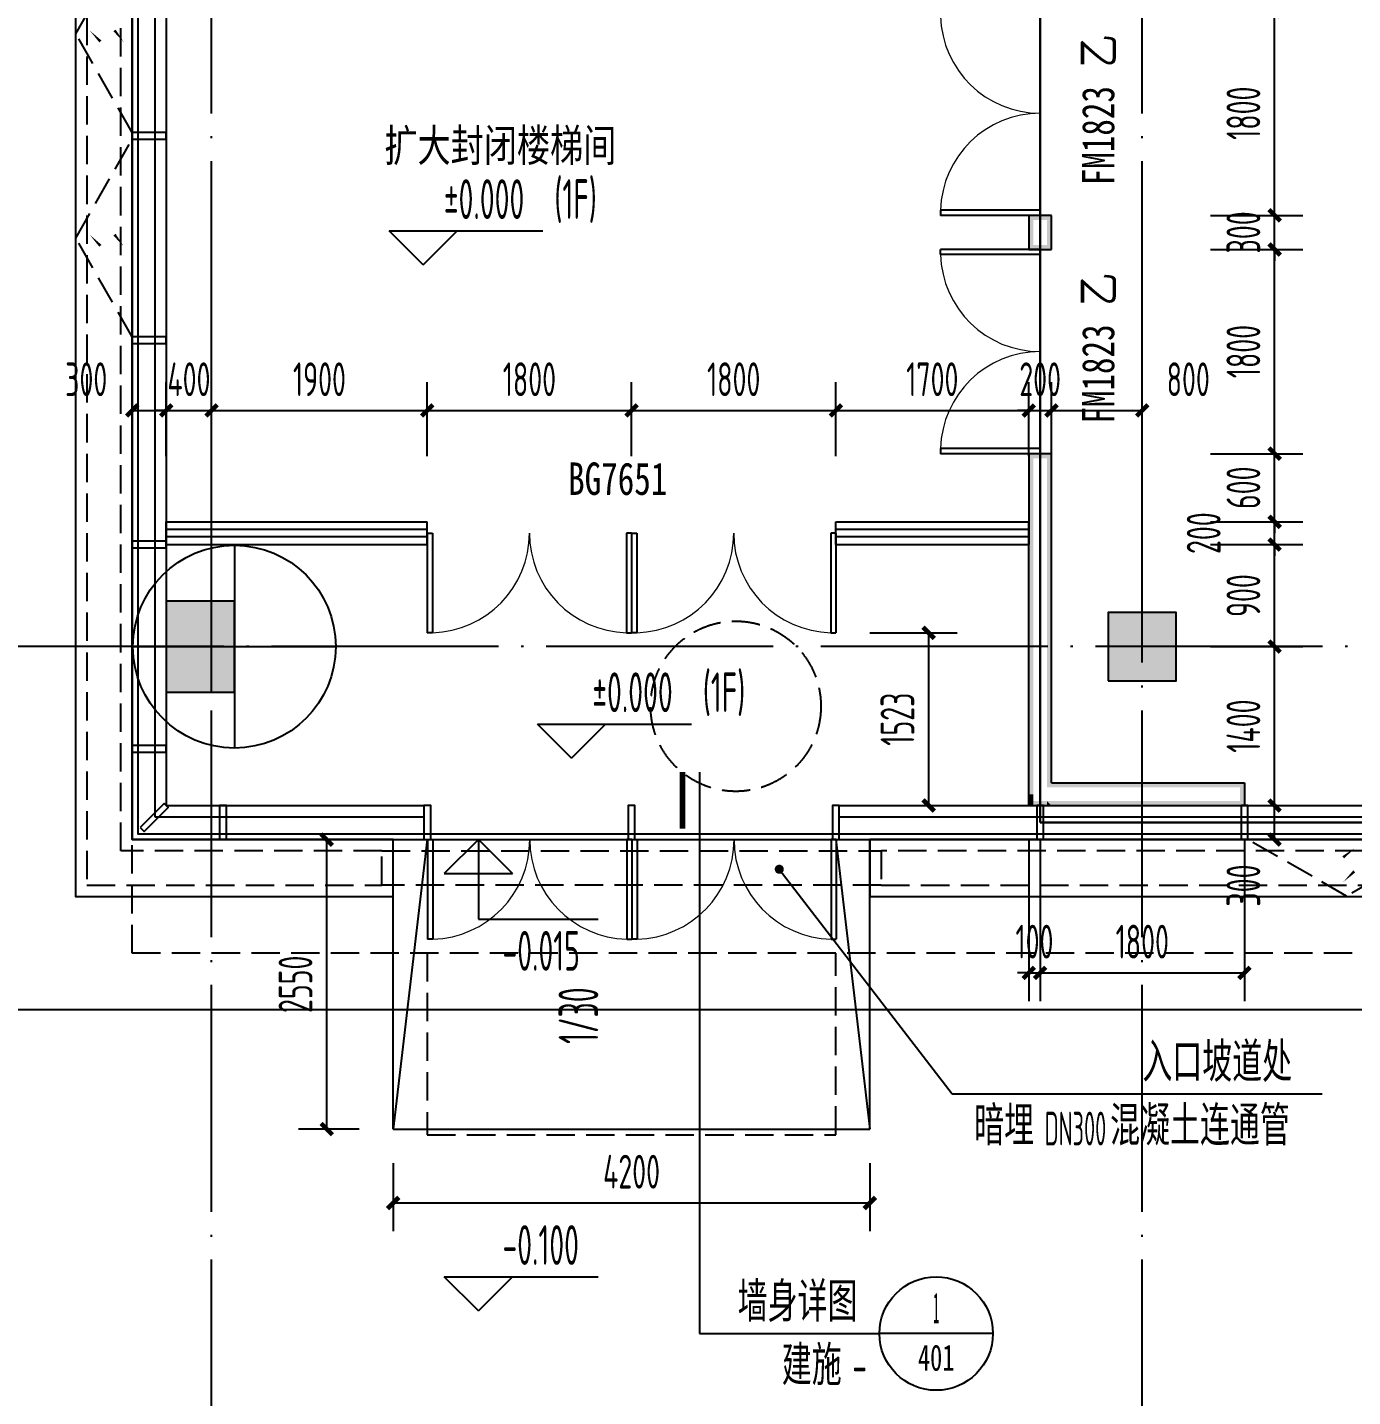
# Model space of a CAD drawing. Extents: x -228436 to 200315, y -41539 to 163917.
# Drawn here: x -1823 to 9853, y -6608 to 5456 of the extents above; entities that cross this region are included whole.
import ezdxf
from ezdxf.enums import TextEntityAlignment as Align

# ---------------------------------------------------------------- set-up
doc = ezdxf.new("R2010")
doc.units = 0
doc.header["$LTSCALE"] = 1000
doc.header["$MEASUREMENT"] = 0
for name, pattern in [('13#楼幕墙$0$DASH', [0.35, 0.25, -0.1]), ('X-104 13#平面$0$109-34 轴网$0$L1$0$$AUDIT_BAD_LTYPE1', [0]), ('X-104 13#平面$0$DASH', [0.35, 0.25, -0.1]), ('X-104 13#平面$0$DOTE', [2.42, 2, -0.2, 0.02, -0.2])]:
    doc.linetypes.add(name, pattern=pattern)
for name, color, linetype in [('01-标注_尺寸', 124, 'Continuous'), ('01-标注_符号', 200, 'Continuous'), ('02-TEXT_标注', 130, 'Continuous'), ('13#楼幕墙$0$A-C_幕墙龙骨', 133, 'Continuous'), ('13#楼幕墙$0$A-C_玻璃幕墙', 140, 'Continuous'), ('13#楼幕墙$0$A-C_窗', 140, 'Continuous'), ('13#楼幕墙$0$A-C_门', 150, 'Continuous'), ('PUB_HATCH', 8, 'Continuous'), ('PUB_WALL', 9, 'Continuous'), ('X-104 13#平面$0$01-标注_标高', 200, 'Continuous'), ('X-104 13#平面$0$01-标注_符号', 200, 'Continuous'), ('X-104 13#平面$0$02-TEXT_房间', 7, 'Continuous'), ('X-104 13#平面$0$02-TEXT_标注', 130, 'Continuous'), ('X-104 13#平面$0$02-TEXT_门窗', 151, 'Continuous'), ('X-104 13#平面$0$A-C_玻璃幕墙', 140, 'Continuous'), ('X-104 13#平面$0$A-C_门', 150, 'Continuous'), ('X-104 13#平面$0$A-E_楼梯', 171, 'Continuous'), ('X-104 13#平面$0$A-I_卫-洁具', 241, 'Continuous'), ('X-104 13#平面$0$A-O_散水', 134, 'Continuous'), ('X-104 13#平面$0$A-TECH_结构', 21, 'Continuous'), ('X-104 13#平面$0$A_AXIS-轴线', 36, 'X-104 13#平面$0$DOTE'), ('X-104 13#平面$0$A_STR-砌块墙', 121, 'Continuous'), ('X-104 13#平面$0$A_STR-砼柱', 51, 'Continuous'), ('X-104 13#平面$0$DOOR_FIRE', 220, 'Continuous'), ('X-104 13#平面$0$DOOR_FIRE_TEXT', 7, 'Continuous'), ('X-104 13#平面$0$M-绿化 首层轮廓', 197, 'Continuous')]:
    doc.layers.add(name, color=color, linetype=linetype)
doc.layers.add('13#楼幕墙$0$04-不打印_辅助线', color=165, linetype='Continuous', plot=False)
doc.layers.add('X-104 13#平面$0$000套内', color=226, linetype='Continuous', lineweight=30, plot=False)
doc.styles.add('_TCH_DIM', font='ros1.shx', dxfattribs={"width": 0.8, "bigfont": 'jd.shx'})
doc.styles.add('_TCH_DIM_T3', font='ros1.shx', dxfattribs={"width": 0.705882, "bigfont": 'jd.shx'})
doc.styles.add('X-104 13#平面$0$_TCH_DIM', font='ros1.shx', dxfattribs={"width": 0.8, "bigfont": 'jd.shx'})
doc.styles.add('X-104 13#平面$0$_TCH_LABEL', font='STXIHEI_0.TTF', dxfattribs={"width": 0.75})
doc.styles.add('X-104 13#平面$0$_TCH_SPACE', font='STXIHEI_0.TTF', dxfattribs={"width": 0.75, "height": 5})
doc.styles.add('X-104 13#平面$0$_TCH_WINDOW', font='STXIHEI_0.TTF', dxfattribs={"width": 0.75, "height": 3.5})
doc.dimstyles.new('_TCH_ARCH&&100', dxfattribs={"dimtxt": 297.5, "dimasz": 100, "dimexe": 250, "dimexo": 300, "dimgap": 126.25, "dimtad": 1, "dimdec": 0, "dimzin": 0, "dimdsep": 46, "dimtxsty": '_TCH_DIM_T3', "dimblk": 'ARCHTICK', "dimcen": 0.09, "dimclrt": 7, "dimazin": 2, "dimtfac": 1, "dimtdec": 0, "dimtix": 1, "dimtmove": 2, "dimatfit": 3, "dimfxl": 0, "dimtolj": 1, "dimtzin": 0, "dimarcsym": 0})

# ---------------------------------------------------------------- blocks, each defined once
blk = doc.blocks.new('X-104 13#平面$0$轴网')
at = {"layer": 'X-104 13#平面$0$A_AXIS-轴线', "linetype": 'X-104 13#平面$0$DOTE'}
for p, q in [((-200, -7401), (-200, 24620.3)), ((8000, -7401), (8000, 24620.3)), ((60408.4, 0), (-2925, 0))]:
    blk.add_line(p, q, dxfattribs=at)
blk = doc.blocks.new('13#楼幕墙$0$A$C1D2C5D5E')
at = {"layer": '13#楼幕墙$0$04-不打印_辅助线'}
for points in [[(0, 893), (0, -893)], [(-200, -400), (-200, 400)], [(-893, 0), (893, 0)]]:
    blk.add_lwpolyline(points, dxfattribs=at)
blk.add_circle((0, 0), 893, dxfattribs=at)
blk = doc.blocks.new('13#楼幕墙$0$A$C62EA228A')
at = {"linetype": '13#楼幕墙$0$DASH'}
blk.add_lwpolyline([(10, -300), (-860, -797), (-1730, -300)], dxfattribs=at)
at = {"layer": '13#楼幕墙$0$A-C_玻璃幕墙', "color": 1}
blk.add_lwpolyline([(-889, -674, 0, 25, 0), (-792, -580, 0, 0, 0), (-890, -456, 25, 0, 0), (-786, -374, 0, 0, 0)], format="xyseb", dxfattribs=at)
blk = doc.blocks.new('13#楼幕墙$0$A$C7A413A1D')
blk.add_lwpolyline([(-70, -300), (-10, -300), (-10, 0), (-70, 0)], close=True)
blk = doc.blocks.new('13#楼幕墙$0$$DorLib2D$00000002')
for p, q in [((-0.5, 0), (-0.5, 0.4875)), ((-0.475, 0.4875), (-0.5, 0.4875)), ((-0.475, 0), (-0.475, 0.4875)), ((0.475, 0), (0.475, 0.4875)), ((0.475, 0.4875), (0.5, 0.4875)), ((0.5, 0), (0.5, 0.4875)), ((-0.5, 0), (-0.475, 0)), ((0.5, 0), (0.475, 0))]:
    blk.add_line(p, q)
at = {"lineweight": 13}
for centre, start, end in [((-0.4875, 0), 0, 88.53072), ((0.4875, 0), 91.46928, 180)]:
    blk.add_arc(centre, 0.4875, start, end, dxfattribs=at)
blk = doc.blocks.new('13#楼幕墙')
at = {"layer": '13#楼幕墙$0$04-不打印_辅助线'}
blk.add_lwpolyline([(-200, -400), (-200, 400)], dxfattribs=at)
at = {"layer": '13#楼幕墙$0$A-C_幕墙龙骨'}
blk.add_lwpolyline([(-830, -1594), (-794, -1630), (-582, -1418), (-618, -1382)], close=True, dxfattribs=at)
at = {"layer": '13#楼幕墙$0$A-C_玻璃幕墙'}
for p, q in [((-850, 15450), (-850, -1650)), ((-700, 15300), (-700, -1500)), ((-600, 15200), (-600, -1400)), ((-600, -1400), (1670, -1400)), ((5330, -1400), (21800, -1400)), ((-700, -1500), (1670, -1500)), ((5330, -1500), (21900, -1500)), ((-850, -1650), (1670, -1650)), ((5330, -1650), (22050, -1650))]:
    blk.add_line(p, q, dxfattribs=at)
blk.add_lwpolyline([(4493, 15500), (-900, 15500), (-900, -1700), (22100, -1700), (22100, -1100), (58400, -1100), (58400, 18960), (53293, 23245), (37800, 14300), (37800, 10200), (12500, 10200), (4493, 15500)], dxfattribs=at)
blk.add_blockref('13#楼幕墙$0$A$C1D2C5D5E', (0, 0))
at = {"layer": '13#楼幕墙$0$A-C_幕墙龙骨', "rotation": 90}
for p in [(-900, 4540), (-900, 2740), (-900, 940), (-900, -860)]:
    blk.add_blockref('13#楼幕墙$0$A$C7A413A1D', p, dxfattribs=at)
at = {"layer": '13#楼幕墙$0$A-C_幕墙龙骨'}
for p in [(-60, -1400), (1740, -1400), (3540, -1400), (5340, -1400), (7140, -1400), (8940, -1400)]:
    blk.add_blockref('13#楼幕墙$0$A$C7A413A1D', p, dxfattribs=at)
at = {"layer": '13#楼幕墙$0$A-C_窗', "rotation": 270}
for p in [(-600, 4540), (-600, 2740)]:
    blk.add_blockref('13#楼幕墙$0$A$C62EA228A', p, dxfattribs=at)
at = {"layer": '13#楼幕墙$0$A-C_窗'}
blk.add_blockref('13#楼幕墙$0$A$C62EA228A', (10660, -1400), dxfattribs=at)
at = {"layer": '13#楼幕墙$0$A-C_门', "xscale": -1800, "yscale": -1800, "zscale": 100}
for p in [(2603, -1700), (4403, -1700)]:
    blk.add_blockref('13#楼幕墙$0$$DorLib2D$00000002', p, dxfattribs=at)
blk = doc.blocks.new('X-104 13#平面$0$A$C0BB3323F')
at = {"layer": 'Defpoints'}
blk.add_lwpolyline([(59300, 600), (59300, 20660), (54205, 24935), (38700, 16000), (38700, 11900), (13400, 11900), (5393, 17200), (0, 17200), (0, 0), (23000, 0), (23000, 600)], close=True, dxfattribs=at)
at = {"layer": 'X-104 13#平面$0$M-绿化 首层轮廓'}
blk.add_line((24200, -1500), (-1500, -1500), dxfattribs=at)
blk = doc.blocks.new('X-104 13#平面$0$$DorLib2D$00000002')
for p, q in [((-0.5, 0), (-0.5, 0.4875)), ((-0.475, 0.4875), (-0.5, 0.4875)), ((-0.475, 0), (-0.475, 0.4875)), ((0.475, 0), (0.475, 0.4875)), ((0.475, 0.4875), (0.5, 0.4875)), ((0.5, 0), (0.5, 0.4875)), ((-0.5, 0), (-0.475, 0)), ((0.5, 0), (0.475, 0))]:
    blk.add_line(p, q)
at = {"lineweight": 13}
for centre, start, end in [((-0.4875, 0), 0, 88.53072), ((0.4875, 0), 91.46928, 180)]:
    blk.add_arc(centre, 0.4875, start, end, dxfattribs=at)
blk = doc.blocks.new('_FZH')
blk.add_lwpolyline([(-0.5, -0.5), (0.5, -0.5), (0.5, 0.5), (-0.5, 0.5)], close=True)
at = {"layer": 'PUB_HATCH'}
blk.add_solid([(-0.5, -0.5), (0.5, -0.5), (-0.5, 0.5), (0.5, 0.5)], dxfattribs=at)
blk = doc.blocks.new('X-104 13#平面$0$$WINLIB2D$00000001')
at = {"color": 0}
for points in [[(-0.5, 0.5), (-0.5, -0.5)], [(-0.5, 0.5), (0.5, 0.5)], [(0.5, -0.5), (0.5, 0.5)], [(0.5, 0.1667), (-0.5, 0.1667)], [(0.5, -0.1667), (-0.5, -0.1667)], [(-0.5, -0.5), (0.5, -0.5)]]:
    blk.add_lwpolyline(points, dxfattribs=at)
blk = doc.blocks.new('X-104 13#平面')
at = {"layer": 'PUB_WALL'}
for points in [[(7200, 3800), (7000, 3800), (7040, 3760), (7160, 3760)], [(7000, 3800), (7000, 3500), (7040, 3540), (7040, 3760)], [(7200, 3500), (7200, 3800), (7160, 3760), (7160, 3540)], [(7000, 3500), (7200, 3500), (7160, 3540), (7040, 3540)], [(7200, 1700), (7000, 1700), (7040, 1660), (7160, 1660)], [(7000, 1700), (7000, 1100), (7040, 1060), (7040, 1660)], [(7200, 1000), (7200, 1700), (7160, 1660), (7160, 1000)], [(7000, 900), (7000, 1100), (7040, 1060), (7040, 940)], [(7200, -1200), (7200, 1000), (7160, 1000), (7160, -1240)], [(7000, -1300), (7000, 900), (7040, 940), (7040, -1300)], [(0, 400), (-600, 400), (-560, 360), (-40, 360)], [(-600, 400), (-600, -400), (-560, -360), (-560, 360)], [(0, -400), (0, 400), (-40, 360), (-40, -360)], [(8300, 300), (7700, 300), (7740, 260), (8260, 260)], [(7700, 300), (7700, -300), (7740, -260), (7740, 260)], [(8300, -300), (8300, 300), (8260, 260), (8260, -260)], [(-600, -400), (0, -400), (-40, -360), (-560, -360)], [(7700, -300), (8300, -300), (8260, -260), (7740, -260)], [(7200, -1200), (8900, -1200), (8900, -1240), (7160, -1240)], [(8900, -1200), (8900, -1400), (8860, -1400), (8860, -1200)], [(7000, -1400), (7000, -1300), (7040, -1300), (7040, -1400)], [(7000, -1400), (7200, -1400), (7200, -1360), (7000, -1360)], [(7200, -1400), (7200, -1400), (7160, -1360), (7160, -1400)], [(7200, -1400), (8900, -1400), (8900, -1360), (7160, -1360)]]:
    blk.add_hatch(color=256, dxfattribs=at).paths.add_polyline_path(points)
at = {"layer": 'X-104 13#平面$0$000套内'}
blk.add_lwpolyline([(7100, -1550), (21950, -1550), (21950, -950), (48400, -950), (48400, 11050), (53400, 11050), (53400, 18100), (58250, 18100), (58250, 18890), (53289.1, 23052.7), (37950, 14213.3), (37950, 10050), (12454.9, 10050), (4447.4, 15350), (4100, 15350), (4100, 6300), (7100, 6300), (7100, -1550)], dxfattribs=at)
at = {"layer": 'X-104 13#平面$0$01-标注_标高'}
for p, q in [((1663.1, 3362.9), (1363.1, 3662.9)), ((1363.1, 3662.9), (2719.6, 3662.9)), ((1663.1, 3362.9), (1963.1, 3662.9)), ((2970.8, -981.7), (2670.8, -681.7)), ((2670.8, -681.7), (4027.4, -681.7)), ((2970.8, -981.7), (3270.8, -681.7)), ((2150, -1700), (1850, -2000)), ((2150, -1700), (2450, -2000)), ((2150, -1700), (2150, -2400)), ((1850, -2000), (2450, -2000)), ((2150, -2400), (3206.6, -2400)), ((2150, -5851.9), (1850, -5551.9)), ((1850, -5551.9), (3206.6, -5551.9)), ((2150, -5851.9), (2450, -5551.9))]:
    blk.add_line(p, q, dxfattribs=at)
at = {"layer": 'X-104 13#平面$0$01-标注_符号'}
for p, q in [((4100, -1104.8), (4100, -6052)), ((4100, -6052), (5684.1, -6052)), ((6684.1, -6052), (5684.1, -6052))]:
    blk.add_line(p, q, dxfattribs=at)
at = {"layer": 'X-104 13#平面$0$01-标注_符号', "const_width": 50}
blk.add_lwpolyline([(3950, -1104.8), (3950, -1604.8)], dxfattribs=at)
at = {"layer": 'X-104 13#平面$0$01-标注_符号', "linetype": 'X-104 13#平面$0$109-34 轴网$0$L1$0$$AUDIT_BAD_LTYPE1'}
blk.add_lwpolyline([(3335.1, -2672.3, 0, 0, 0), (3335.1, -3482.5, 80, 0, 0), (3335.1, -3782.5, 0, 0, 0)], format="xyseb", dxfattribs=at)
at = {"layer": 'X-104 13#平面$0$01-标注_符号'}
blk.add_circle((6184.1, -6052), 500, dxfattribs=at)
at = {"layer": 'X-104 13#平面$0$A-C_玻璃幕墙', "linetype": 'X-104 13#平面$0$DASH'}
blk.add_lwpolyline([(22100, -1700), (22100, -2700), (-900, -2700), (-900, -1700)], dxfattribs=at)
blk.add_lwpolyline([(5300, -2700), (1700, -2700), (1700, -4300), (5300, -4300)], close=True, dxfattribs=at)
at = {"layer": 'X-104 13#平面$0$A-E_楼梯'}
for p, q in [((1400, -4250), (1400, -1700)), ((1400, -1700), (5600, -1700)), ((1700, -1700), (1400, -4250)), ((5300, -1700), (5600, -4250)), ((5600, -4250), (5600, -1700)), ((1400, -4250), (5600, -4250))]:
    blk.add_line(p, q, dxfattribs=at)
at = {"layer": 'X-104 13#平面$0$A-I_卫-洁具', "linetype": 'X-104 13#平面$0$DASH'}
blk.add_circle((4418.2, -525.2), 750, dxfattribs=at)
at = {"layer": 'X-104 13#平面$0$A-O_散水', "linetype": 'X-104 13#平面$0$DASH'}
for p, q in [((1300, -1800), (5700, -1800)), ((5700, -2100), (1300, -2100))]:
    blk.add_line(p, q, dxfattribs=at)
at = {"layer": 'X-104 13#平面$0$A-O_散水'}
for points in [[(1400, -2200), (1400, -1700), (-900, -1700), (-900, 7700), (-5400, 7700), (-5400, 17700), (-600, 17700), (-600, 15500), (4492.6, 15500), (12500, 10200), (14300, 10200), (14300, 10700), (12650.5, 10700), (4643.1, 16000), (-100, 16000), (-100, 18200), (-5900, 18200), (-5900, 7200), (-1400, 7200), (-1400, -2200)], [(51800, -1600), (51800, -1100), (22100, -1100), (22100, -1700), (5600, -1700), (5600, -2200), (22600, -2200), (22600, -1600)]]:
    blk.add_lwpolyline(points, close=True, dxfattribs=at)
at = {"layer": 'X-104 13#平面$0$A-O_散水', "linetype": 'X-104 13#平面$0$DASH'}
for points in [[(1300, -2100), (1300, -1800), (-1000, -1800), (-1000, 7600), (-5500, 7600), (-5500, 17800), (-500, 17800), (-500, 15600), (4522.7, 15600), (12530.1, 10300), (14300, 10300), (14300, 10600), (12620.4, 10600), (4613, 15900), (-200, 15900), (-200, 18100), (-5800, 18100), (-5800, 7300), (-1300, 7300), (-1300, -2100)], [(51700, -1500), (51700, -1200), (22200, -1200), (22200, -1800), (5700, -1800), (5700, -2100), (22500, -2100), (22500, -1500)]]:
    blk.add_lwpolyline(points, close=True, dxfattribs=at)
at = {"layer": 'X-104 13#平面$0$A-TECH_结构'}
blk.add_lwpolyline([(58350, -1050), (58350, 18936.6), (53287.9, 23184.2), (37850, 14271.1), (37850, 10150), (12485, 10150), (4477.5, 15450), (-850, 15450), (-850, -1650), (22050, -1650), (22050, -1050)], close=True, dxfattribs=at)
for points in [[(-900, -1675), (-900, -1700)], [(-825, -1700), (-900, -1700)]]:
    blk.add_lwpolyline(points, dxfattribs=at)
at = {"layer": 'X-104 13#平面$0$A_STR-砌块墙'}
for p, q in [((7200, 3800), (7000, 3800)), ((7000, 3800), (7000, 3500)), ((7200, 3500), (7200, 3800)), ((7000, 3500), (7200, 3500)), ((7200, 1700), (7000, 1700)), ((7000, 1700), (7000, 1100)), ((7200, 1000), (7200, 1700)), ((-600, 900), (-600, 1100)), ((7000, 900), (7000, 1100)), ((7200, -1200), (7200, 1000)), ((7000, -1300), (7000, 900)), ((7200, -1200), (8900, -1200)), ((8900, -1200), (8900, -1400)), ((7000, -1400), (7000, -1300)), ((7000, -1400), (7200, -1400)), ((7200, -1400), (7200, -1400)), ((7200, -1400), (8900, -1400))]:
    blk.add_line(p, q, dxfattribs=at)
for name, p in [('X-104 13#平面$0$A$C0BB3323F', (-900, -1700)), ('X-104 13#平面$0$轴网', (0, 0))]:
    blk.add_blockref(name, p)
at = {"layer": 'X-104 13#平面$0$A-C_门', "zscale": 200}
for name, p, xscale, yscale in [('X-104 13#平面$0$$WINLIB2D$00000001', (550, 1000), 2300.000000003389, 200), ('X-104 13#平面$0$$WINLIB2D$00000001', (6150, 1000), 1699.999999996708, -200), ('X-104 13#平面$0$$DorLib2D$00000002', (2600, 1000), -1800, -1800), ('X-104 13#平面$0$$DorLib2D$00000002', (4400, 1000), -1800, -1800)]:
    blk.add_blockref(name, p, dxfattribs=dict(at, xscale=xscale, yscale=yscale))
at = {"layer": 'X-104 13#平面$0$A-TECH_结构'}
blk.add_blockref('13#楼幕墙', (0, 0), dxfattribs=at)
at = {"layer": 'X-104 13#平面$0$A_STR-砼柱'}
for p, xscale, yscale, zscale in [((-300, 0), 600, 800, 800), ((8000, 0), 599.9999999999991, 599.9999999999991, 599.9999999999991)]:
    blk.add_blockref('_FZH', p, dxfattribs=dict(at, xscale=xscale, yscale=yscale, zscale=zscale))
at = {"layer": 'X-104 13#平面$0$DOOR_FIRE', "xscale": 1800, "yscale": 1800, "zscale": 200, "rotation": 90}
for p in [(7100, 4700), (7100, 2600)]:
    blk.add_blockref('X-104 13#平面$0$$DorLib2D$00000002', p, dxfattribs=at)
at = {"layer": 'X-104 13#平面$0$02-TEXT_房间', "style": 'X-104 13#平面$0$_TCH_SPACE', "width": 0.75}
blk.add_text('扩大封闭楼梯间', height=285.43, dxfattribs=at).set_placement((1322, 4274))
at = {"layer": 'X-104 13#平面$0$02-TEXT_标注', "style": 'X-104 13#平面$0$_TCH_DIM'}
for s, height, width, p in [('%%P0.000', 350, 0.64, (1845.9, 3767.9)), ('(1F)', 350, 0.64, (2819.6, 3767.9)), ('%%P0.000', 350, 0.64, (3153.7, -576.7)), ('(1F)', 350, 0.64, (4127.4, -576.7)), ('-0.015', 350, 0.64, (2362.7, -2855)), ('-0.100', 350, 0.64, (2362.7, -5446.9)), ('墙身详图', 347.29, 0.8, (4435.2, -5947)), ('建施', 347.29, 0.8, (4823.9, -6507)), ('-', 350, 0.64, (5444.7, -6507))]:
    blk.add_text(s, height=height, dxfattribs=dict(at, width=width)).set_placement(p)
at = {"layer": 'X-104 13#平面$0$02-TEXT_标注', "linetype": 'X-104 13#平面$0$109-34 轴网$0$L1$0$$AUDIT_BAD_LTYPE1', "style": 'X-104 13#平面$0$_TCH_DIM', "width": 0.64}
blk.add_text('1/30', height=350, rotation=90, dxfattribs=at).set_placement((3206.7, -3500))
at = {"layer": 'X-104 13#平面$0$02-TEXT_标注', "style": 'X-104 13#平面$0$_TCH_LABEL'}
for s, height, width, p, p2 in [('1', 271.7, 0.345545, (6158, -5961), (6210.2, -5961)), ('401', 230.02, 0.839903, (6022.9, -6379.4), (6345.3, -6379.4))]:
    blk.add_text(s, height=height, dxfattribs=dict(at, width=width)).set_placement(p, p2, align=Align.FIT)
at = {"layer": 'X-104 13#平面$0$02-TEXT_门窗', "style": 'X-104 13#平面$0$_TCH_WINDOW', "width": 0.75}
blk.add_text('BG7651', height=285.43, dxfattribs=at).set_placement((2941.1, 1337.2))
at = {"layer": 'X-104 13#平面$0$DOOR_FIRE_TEXT', "style": 'X-104 13#平面$0$_TCH_WINDOW', "width": 0.75}
for s, height, p in [('乙', 285.4, (7753.1, 5102.9)), ('FM1823', 285.43, (7753.1, 4065.5)), ('乙', 285.4, (7753.1, 3002.9)), ('FM1823', 285.43, (7753.1, 1965.5))]:
    blk.add_text(s, height=height, rotation=90, dxfattribs=at).set_placement(p)
blk = doc.blocks.new('_ArchTick')
at = {"color": 0, "linetype": 'ByBlock', "const_width": 0.4}
blk.add_lwpolyline([(-0.5, -0.5), (0.5, 0.5)], dxfattribs=at)
blk = doc.blocks.new('*D307')
at = {"layer": '01-标注_尺寸', "color": 0, "lineweight": -2, "transparency": 16777216}
for p, q in [((8600, -1400), (9416, -1400)), ((9166, -1700), (9166, -1400)), ((8600, -1700), (9416, -1700))]:
    blk.add_line(p, q, dxfattribs=at)
at = {"layer": 'Defpoints', "color": 0, "transparency": 16777216}
for p in [(8300, -1400), (9166, -1400), (8300, -1700)]:
    blk.add_point(p, dxfattribs=at)
at = {"layer": '01-标注_尺寸', "color": 0, "lineweight": -2, "transparency": 16777216, "xscale": 100, "yscale": 100, "zscale": 100}
for p, rotation in [((9166, -1400), 90), ((9166, -1700), 270)]:
    blk.add_blockref('_ArchTick', p, dxfattribs=dict(at, rotation=rotation))
at = {"layer": '01-标注_尺寸', "color": 7, "transparency": 16777216, "insert": (8891, -2105), "char_height": 297.5, "attachment_point": 5, "rotation": 90, "style": '_TCH_DIM_T3'}
blk.add_mtext('\\A1;300', dxfattribs=at)
blk = doc.blocks.new('*D308')
at = {"layer": '01-标注_尺寸', "color": 0, "lineweight": -2, "transparency": 16777216}
for p, q in [((8600, 0), (9416, 0)), ((9166, -1400), (9166, 0)), ((8600, -1400), (9416, -1400))]:
    blk.add_line(p, q, dxfattribs=at)
at = {"layer": 'Defpoints', "color": 0, "transparency": 16777216}
for p in [(8300, 0), (9166, 0), (8300, -1400)]:
    blk.add_point(p, dxfattribs=at)
at = {"layer": '01-标注_尺寸', "color": 0, "lineweight": -2, "transparency": 16777216, "xscale": 100, "yscale": 100, "zscale": 100}
for p, rotation in [((9166, 0), 90), ((9166, -1400), 270)]:
    blk.add_blockref('_ArchTick', p, dxfattribs=dict(at, rotation=rotation))
at = {"layer": '01-标注_尺寸', "color": 7, "transparency": 16777216, "insert": (8891, -700), "char_height": 297.5, "attachment_point": 5, "rotation": 90, "style": '_TCH_DIM_T3'}
blk.add_mtext('\\A1;1400', dxfattribs=at)
blk = doc.blocks.new('*D309')
at = {"layer": '01-标注_尺寸', "color": 0, "lineweight": -2, "transparency": 16777216}
for p, q in [((8600, 900), (9416, 900)), ((9166, 0), (9166, 900)), ((8600, 0), (9416, 0))]:
    blk.add_line(p, q, dxfattribs=at)
at = {"layer": 'Defpoints', "color": 0, "transparency": 16777216}
for p in [(8300, 900), (9166, 900), (8300, 0)]:
    blk.add_point(p, dxfattribs=at)
at = {"layer": '01-标注_尺寸', "color": 0, "lineweight": -2, "transparency": 16777216, "xscale": 100, "yscale": 100, "zscale": 100}
for p, rotation in [((9166, 900), 90), ((9166, 0), 270)]:
    blk.add_blockref('_ArchTick', p, dxfattribs=dict(at, rotation=rotation))
at = {"layer": '01-标注_尺寸', "color": 7, "transparency": 16777216, "insert": (8891, 450), "char_height": 297.5, "attachment_point": 5, "rotation": 90, "style": '_TCH_DIM_T3'}
blk.add_mtext('\\A1;900', dxfattribs=at)
blk = doc.blocks.new('*D310')
at = {"layer": '01-标注_尺寸', "color": 0, "lineweight": -2, "transparency": 16777216}
for p, q in [((8600, 1100), (9416, 1100)), ((9166, 1100), (9166, 1200)), ((9166, 900), (9166, 1100)), ((8600, 900), (9416, 900)), ((9166, 900), (9166, 800))]:
    blk.add_line(p, q, dxfattribs=at)
at = {"layer": 'Defpoints', "color": 0, "transparency": 16777216}
for p in [(8300, 1100), (9166, 1100), (8300, 900)]:
    blk.add_point(p, dxfattribs=at)
at = {"layer": '01-标注_尺寸', "color": 0, "lineweight": -2, "transparency": 16777216, "xscale": 100, "yscale": 100, "zscale": 100}
for p, rotation in [((9166, 1100), 270), ((9166, 900), 90)]:
    blk.add_blockref('_ArchTick', p, dxfattribs=dict(at, rotation=rotation))
at = {"layer": '01-标注_尺寸', "color": 7, "transparency": 16777216, "insert": (8541, 1000), "char_height": 297.5, "attachment_point": 5, "rotation": 90, "style": '_TCH_DIM_T3'}
blk.add_mtext('\\A1;200', dxfattribs=at)
blk = doc.blocks.new('*D311')
at = {"layer": '01-标注_尺寸', "color": 0, "lineweight": -2, "transparency": 16777216}
for p, q in [((8600, 1700), (9416, 1700)), ((9166, 1700), (9166, 1800)), ((9166, 1100), (9166, 1700)), ((8600, 1100), (9416, 1100)), ((9166, 1100), (9166, 1000))]:
    blk.add_line(p, q, dxfattribs=at)
at = {"layer": 'Defpoints', "color": 0, "transparency": 16777216}
for p in [(8300, 1700), (9166, 1700), (8300, 1100)]:
    blk.add_point(p, dxfattribs=at)
at = {"layer": '01-标注_尺寸', "color": 0, "lineweight": -2, "transparency": 16777216, "xscale": 100, "yscale": 100, "zscale": 100}
for p, rotation in [((9166, 1700), 270), ((9166, 1100), 90)]:
    blk.add_blockref('_ArchTick', p, dxfattribs=dict(at, rotation=rotation))
at = {"layer": '01-标注_尺寸', "color": 7, "transparency": 16777216, "insert": (8891, 1400), "char_height": 297.5, "attachment_point": 5, "rotation": 90, "style": '_TCH_DIM_T3'}
blk.add_mtext('\\A1;600', dxfattribs=at)
blk = doc.blocks.new('*D312')
at = {"layer": '01-标注_尺寸', "color": 0, "lineweight": -2, "transparency": 16777216}
for p, q in [((8600, 3500), (9416, 3500)), ((9166, 1700), (9166, 3500)), ((8600, 1700), (9416, 1700))]:
    blk.add_line(p, q, dxfattribs=at)
at = {"layer": 'Defpoints', "color": 0, "transparency": 16777216}
for p in [(8300, 3500), (9166, 3500), (8300, 1700)]:
    blk.add_point(p, dxfattribs=at)
at = {"layer": '01-标注_尺寸', "color": 0, "lineweight": -2, "transparency": 16777216, "xscale": 100, "yscale": 100, "zscale": 100}
for p, rotation in [((9166, 3500), 90), ((9166, 1700), 270)]:
    blk.add_blockref('_ArchTick', p, dxfattribs=dict(at, rotation=rotation))
at = {"layer": '01-标注_尺寸', "color": 7, "transparency": 16777216, "insert": (8891, 2600), "char_height": 297.5, "attachment_point": 5, "rotation": 90, "style": '_TCH_DIM_T3'}
blk.add_mtext('\\A1;1800', dxfattribs=at)
blk = doc.blocks.new('*D313')
at = {"layer": '01-标注_尺寸', "color": 0, "lineweight": -2, "transparency": 16777216}
for p, q in [((9166, 3800), (9166, 3900)), ((8600, 3800), (9416, 3800)), ((9166, 3500), (9166, 3800)), ((8600, 3500), (9416, 3500)), ((9166, 3500), (9166, 3400))]:
    blk.add_line(p, q, dxfattribs=at)
at = {"layer": 'Defpoints', "color": 0, "transparency": 16777216}
for p in [(8300, 3800), (9166, 3800), (8300, 3500)]:
    blk.add_point(p, dxfattribs=at)
at = {"layer": '01-标注_尺寸', "color": 0, "lineweight": -2, "transparency": 16777216, "xscale": 100, "yscale": 100, "zscale": 100}
for p, rotation in [((9166, 3800), 270), ((9166, 3500), 90)]:
    blk.add_blockref('_ArchTick', p, dxfattribs=dict(at, rotation=rotation))
at = {"layer": '01-标注_尺寸', "color": 7, "transparency": 16777216, "insert": (8891, 3650), "char_height": 297.5, "attachment_point": 5, "rotation": 90, "style": '_TCH_DIM_T3'}
blk.add_mtext('\\A1;300', dxfattribs=at)
blk = doc.blocks.new('*D314')
at = {"layer": '01-标注_尺寸', "color": 0, "lineweight": -2, "transparency": 16777216}
for p, q in [((8600, 5600), (9416, 5600)), ((9166, 3800), (9166, 5600)), ((8600, 3800), (9416, 3800))]:
    blk.add_line(p, q, dxfattribs=at)
at = {"layer": 'Defpoints', "color": 0, "transparency": 16777216}
for p in [(8300, 5600), (9166, 5600), (8300, 3800)]:
    blk.add_point(p, dxfattribs=at)
at = {"layer": '01-标注_尺寸', "color": 0, "lineweight": -2, "transparency": 16777216, "xscale": 100, "yscale": 100, "zscale": 100}
for p, rotation in [((9166, 5600), 90), ((9166, 3800), 270)]:
    blk.add_blockref('_ArchTick', p, dxfattribs=dict(at, rotation=rotation))
at = {"layer": '01-标注_尺寸', "color": 7, "transparency": 16777216, "insert": (8891, 4700), "char_height": 297.5, "attachment_point": 5, "rotation": 90, "style": '_TCH_DIM_T3'}
blk.add_mtext('\\A1;1800', dxfattribs=at)
blk = doc.blocks.new('*D348')
at = {"layer": '01-标注_尺寸', "color": 0, "lineweight": -2, "transparency": 16777216}
for p, q in [((7200, 1677), (7200, 2331)), ((8000, 1677), (8000, 2331)), ((7200, 2081), (8000, 2081))]:
    blk.add_line(p, q, dxfattribs=at)
at = {"layer": 'Defpoints', "color": 0, "transparency": 16777216}
for p in [(8000, 2081), (7200, 1377), (8000, 1377)]:
    blk.add_point(p, dxfattribs=at)
at = {"layer": '01-标注_尺寸', "color": 0, "lineweight": -2, "transparency": 16777216, "xscale": 100, "yscale": 100, "zscale": 100, "rotation": 180}
blk.add_blockref('_ArchTick', (7200, 2081), dxfattribs=at)
at = {"layer": '01-标注_尺寸', "color": 0, "lineweight": -2, "transparency": 16777216, "xscale": 100, "yscale": 100, "zscale": 100}
blk.add_blockref('_ArchTick', (8000, 2081), dxfattribs=at)
at = {"layer": '01-标注_尺寸', "color": 7, "transparency": 16777216, "insert": (8405, 2356), "char_height": 297.5, "attachment_point": 5, "style": '_TCH_DIM_T3'}
blk.add_mtext('\\A1;800', dxfattribs=at)
blk = doc.blocks.new('*D349')
at = {"layer": '01-标注_尺寸', "color": 0, "lineweight": -2, "transparency": 16777216}
for p, q in [((7000, 1677), (7000, 2331)), ((7200, 1677), (7200, 2331)), ((7000, 2081), (6900, 2081)), ((7000, 2081), (7200, 2081)), ((7200, 2081), (7300, 2081))]:
    blk.add_line(p, q, dxfattribs=at)
at = {"layer": 'Defpoints', "color": 0, "transparency": 16777216}
for p in [(7200, 2081), (7000, 1377), (7200, 1377)]:
    blk.add_point(p, dxfattribs=at)
at = {"layer": '01-标注_尺寸', "color": 0, "lineweight": -2, "transparency": 16777216, "xscale": 100, "yscale": 100, "zscale": 100}
blk.add_blockref('_ArchTick', (7000, 2081), dxfattribs=at)
at = {"layer": '01-标注_尺寸', "color": 0, "lineweight": -2, "transparency": 16777216, "xscale": 100, "yscale": 100, "zscale": 100, "rotation": 180}
blk.add_blockref('_ArchTick', (7200, 2081), dxfattribs=at)
at = {"layer": '01-标注_尺寸', "color": 7, "transparency": 16777216, "insert": (7100, 2356), "char_height": 297.5, "attachment_point": 5, "style": '_TCH_DIM_T3'}
blk.add_mtext('\\A1;200', dxfattribs=at)
blk = doc.blocks.new('*D350')
at = {"layer": '01-标注_尺寸', "color": 0, "lineweight": -2, "transparency": 16777216}
for p, q in [((5300, 1677), (5300, 2331)), ((7000, 1677), (7000, 2331)), ((5300, 2081), (7000, 2081))]:
    blk.add_line(p, q, dxfattribs=at)
at = {"layer": 'Defpoints', "color": 0, "transparency": 16777216}
for p in [(7000, 2081), (5300, 1377), (7000, 1377)]:
    blk.add_point(p, dxfattribs=at)
at = {"layer": '01-标注_尺寸', "color": 0, "lineweight": -2, "transparency": 16777216, "xscale": 100, "yscale": 100, "zscale": 100, "rotation": 180}
blk.add_blockref('_ArchTick', (5300, 2081), dxfattribs=at)
at = {"layer": '01-标注_尺寸', "color": 0, "lineweight": -2, "transparency": 16777216, "xscale": 100, "yscale": 100, "zscale": 100}
blk.add_blockref('_ArchTick', (7000, 2081), dxfattribs=at)
at = {"layer": '01-标注_尺寸', "color": 7, "transparency": 16777216, "insert": (6150, 2356), "char_height": 297.5, "attachment_point": 5, "style": '_TCH_DIM_T3'}
blk.add_mtext('\\A1;1700', dxfattribs=at)
blk = doc.blocks.new('*D351')
at = {"layer": '01-标注_尺寸', "color": 0, "lineweight": -2, "transparency": 16777216}
for p, q in [((3500, 1677), (3500, 2331)), ((5300, 1677), (5300, 2331)), ((3500, 2081), (5300, 2081))]:
    blk.add_line(p, q, dxfattribs=at)
at = {"layer": 'Defpoints', "color": 0, "transparency": 16777216}
for p in [(5300, 2081), (3500, 1377), (5300, 1377)]:
    blk.add_point(p, dxfattribs=at)
at = {"layer": '01-标注_尺寸', "color": 0, "lineweight": -2, "transparency": 16777216, "xscale": 100, "yscale": 100, "zscale": 100, "rotation": 180}
blk.add_blockref('_ArchTick', (3500, 2081), dxfattribs=at)
at = {"layer": '01-标注_尺寸', "color": 0, "lineweight": -2, "transparency": 16777216, "xscale": 100, "yscale": 100, "zscale": 100}
blk.add_blockref('_ArchTick', (5300, 2081), dxfattribs=at)
at = {"layer": '01-标注_尺寸', "color": 7, "transparency": 16777216, "insert": (4400, 2356), "char_height": 297.5, "attachment_point": 5, "style": '_TCH_DIM_T3'}
blk.add_mtext('\\A1;1800', dxfattribs=at)
blk = doc.blocks.new('*D352')
at = {"layer": '01-标注_尺寸', "color": 0, "lineweight": -2, "transparency": 16777216}
for p, q in [((1700, 1677), (1700, 2331)), ((3500, 1677), (3500, 2331)), ((1700, 2081), (3500, 2081))]:
    blk.add_line(p, q, dxfattribs=at)
at = {"layer": 'Defpoints', "color": 0, "transparency": 16777216}
for p in [(3500, 2081), (1700, 1377), (3500, 1377)]:
    blk.add_point(p, dxfattribs=at)
at = {"layer": '01-标注_尺寸', "color": 0, "lineweight": -2, "transparency": 16777216, "xscale": 100, "yscale": 100, "zscale": 100, "rotation": 180}
blk.add_blockref('_ArchTick', (1700, 2081), dxfattribs=at)
at = {"layer": '01-标注_尺寸', "color": 0, "lineweight": -2, "transparency": 16777216, "xscale": 100, "yscale": 100, "zscale": 100}
blk.add_blockref('_ArchTick', (3500, 2081), dxfattribs=at)
at = {"layer": '01-标注_尺寸', "color": 7, "transparency": 16777216, "insert": (2600, 2356), "char_height": 297.5, "attachment_point": 5, "style": '_TCH_DIM_T3'}
blk.add_mtext('\\A1;1800', dxfattribs=at)
blk = doc.blocks.new('*D353')
at = {"layer": '01-标注_尺寸', "color": 0, "lineweight": -2, "transparency": 16777216}
for p, q in [((-200, 1677), (-200, 2331)), ((1700, 1677), (1700, 2331)), ((-200, 2081), (1700, 2081))]:
    blk.add_line(p, q, dxfattribs=at)
at = {"layer": 'Defpoints', "color": 0, "transparency": 16777216}
for p in [(1700, 2081), (-200, 1377), (1700, 1377)]:
    blk.add_point(p, dxfattribs=at)
at = {"layer": '01-标注_尺寸', "color": 0, "lineweight": -2, "transparency": 16777216, "xscale": 100, "yscale": 100, "zscale": 100, "rotation": 180}
blk.add_blockref('_ArchTick', (-200, 2081), dxfattribs=at)
at = {"layer": '01-标注_尺寸', "color": 0, "lineweight": -2, "transparency": 16777216, "xscale": 100, "yscale": 100, "zscale": 100}
blk.add_blockref('_ArchTick', (1700, 2081), dxfattribs=at)
at = {"layer": '01-标注_尺寸', "color": 7, "transparency": 16777216, "insert": (750, 2356), "char_height": 297.5, "attachment_point": 5, "style": '_TCH_DIM_T3'}
blk.add_mtext('\\A1;1900', dxfattribs=at)
blk = doc.blocks.new('*D354')
at = {"layer": '01-标注_尺寸', "color": 0, "lineweight": -2, "transparency": 16777216}
for p, q in [((-600, 1677), (-600, 2331)), ((-200, 1677), (-200, 2331)), ((-600, 2081), (-700, 2081)), ((-600, 2081), (-200, 2081)), ((-200, 2081), (-100, 2081))]:
    blk.add_line(p, q, dxfattribs=at)
at = {"layer": 'Defpoints', "color": 0, "transparency": 16777216}
for p in [(-200, 2081), (-600, 1377), (-200, 1377)]:
    blk.add_point(p, dxfattribs=at)
at = {"layer": '01-标注_尺寸', "color": 0, "lineweight": -2, "transparency": 16777216, "xscale": 100, "yscale": 100, "zscale": 100}
blk.add_blockref('_ArchTick', (-600, 2081), dxfattribs=at)
at = {"layer": '01-标注_尺寸', "color": 0, "lineweight": -2, "transparency": 16777216, "xscale": 100, "yscale": 100, "zscale": 100, "rotation": 180}
blk.add_blockref('_ArchTick', (-200, 2081), dxfattribs=at)
at = {"layer": '01-标注_尺寸', "color": 7, "transparency": 16777216, "insert": (-400, 2356), "char_height": 297.5, "attachment_point": 5, "style": '_TCH_DIM_T3'}
blk.add_mtext('\\A1;400', dxfattribs=at)
blk = doc.blocks.new('*D355')
at = {"layer": '01-标注_尺寸', "color": 0, "lineweight": -2, "transparency": 16777216}
for p, q in [((-900, 1677), (-900, 2331)), ((-600, 1677), (-600, 2331)), ((-900, 2081), (-600, 2081))]:
    blk.add_line(p, q, dxfattribs=at)
at = {"layer": 'Defpoints', "color": 0, "transparency": 16777216}
for p in [(-600, 2081), (-900, 1377), (-600, 1377)]:
    blk.add_point(p, dxfattribs=at)
at = {"layer": '01-标注_尺寸', "color": 0, "lineweight": -2, "transparency": 16777216, "xscale": 100, "yscale": 100, "zscale": 100, "rotation": 180}
blk.add_blockref('_ArchTick', (-900, 2081), dxfattribs=at)
at = {"layer": '01-标注_尺寸', "color": 0, "lineweight": -2, "transparency": 16777216, "xscale": 100, "yscale": 100, "zscale": 100}
blk.add_blockref('_ArchTick', (-600, 2081), dxfattribs=at)
at = {"layer": '01-标注_尺寸', "color": 7, "transparency": 16777216, "insert": (-1305, 2356), "char_height": 297.5, "attachment_point": 5, "style": '_TCH_DIM_T3'}
blk.add_mtext('\\A1;300', dxfattribs=at)
blk = doc.blocks.new('*D655')
at = {"layer": '01-标注_尺寸', "color": 0, "lineweight": -2, "transparency": 16777216}
for p, q in [((5600, 122), (6368, 122)), ((6118, -1400), (6118, 122)), ((5600, -1400), (6368, -1400))]:
    blk.add_line(p, q, dxfattribs=at)
at = {"layer": 'Defpoints', "color": 0, "transparency": 16777216}
for p in [(5300, 122), (6118, 122), (5300, -1400)]:
    blk.add_point(p, dxfattribs=at)
at = {"layer": '01-标注_尺寸', "color": 0, "lineweight": -2, "transparency": 16777216, "xscale": 100, "yscale": 100, "zscale": 100}
for p, rotation in [((6118, 122), 90), ((6118, -1400), 270)]:
    blk.add_blockref('_ArchTick', p, dxfattribs=dict(at, rotation=rotation))
at = {"layer": '01-标注_尺寸', "color": 7, "transparency": 16777216, "insert": (5843, -639), "char_height": 297.5, "attachment_point": 5, "rotation": 90, "style": '_TCH_DIM_T3'}
blk.add_mtext('\\A1;1523', dxfattribs=at)
blk = doc.blocks.new('*D703')
at = {"layer": '01-标注_尺寸', "color": 0, "lineweight": -2, "transparency": 16777216}
for p, q in [((1100, -1700), (564, -1700)), ((814, -4250), (814, -1700)), ((1100, -4250), (564, -4250))]:
    blk.add_line(p, q, dxfattribs=at)
at = {"layer": 'Defpoints', "color": 0, "transparency": 16777216}
for p in [(814, -1700), (1400, -1700), (1400, -4250)]:
    blk.add_point(p, dxfattribs=at)
at = {"layer": '01-标注_尺寸', "color": 0, "lineweight": -2, "transparency": 16777216, "xscale": 100, "yscale": 100, "zscale": 100}
for p, rotation in [((814, -1700), 90), ((814, -4250), 270)]:
    blk.add_blockref('_ArchTick', p, dxfattribs=dict(at, rotation=rotation))
at = {"layer": '01-标注_尺寸', "color": 7, "transparency": 16777216, "insert": (539, -2975), "char_height": 297.5, "attachment_point": 5, "rotation": 90, "style": '_TCH_DIM_T3'}
blk.add_mtext('\\A1;2550', dxfattribs=at)
blk = doc.blocks.new('*D704')
at = {"layer": '01-标注_尺寸', "color": 0, "lineweight": -2, "transparency": 16777216}
for p, q in [((1400, -4550), (1400, -5151)), ((5600, -4550), (5600, -5151)), ((1400, -4901), (5600, -4901))]:
    blk.add_line(p, q, dxfattribs=at)
at = {"layer": 'Defpoints', "color": 0, "transparency": 16777216}
for p in [(1400, -4250), (5600, -4250), (5600, -4901)]:
    blk.add_point(p, dxfattribs=at)
at = {"layer": '01-标注_尺寸', "color": 0, "lineweight": -2, "transparency": 16777216, "xscale": 100, "yscale": 100, "zscale": 100, "rotation": 180}
blk.add_blockref('_ArchTick', (1400, -4901), dxfattribs=at)
at = {"layer": '01-标注_尺寸', "color": 0, "lineweight": -2, "transparency": 16777216, "xscale": 100, "yscale": 100, "zscale": 100}
blk.add_blockref('_ArchTick', (5600, -4901), dxfattribs=at)
at = {"layer": '01-标注_尺寸', "color": 7, "transparency": 16777216, "insert": (3500, -4626), "char_height": 297.5, "attachment_point": 5, "style": '_TCH_DIM_T3'}
blk.add_mtext('\\A1;4200', dxfattribs=at)
blk = doc.blocks.new('*D710')
at = {"layer": '01-标注_尺寸', "color": 0, "lineweight": -2, "transparency": 16777216}
for p, q in [((7100, -1700), (7100, -3124)), ((8900, -1700), (8900, -3124)), ((7100, -2874), (8900, -2874))]:
    blk.add_line(p, q, dxfattribs=at)
at = {"layer": 'Defpoints', "color": 0, "transparency": 16777216}
for p in [(7100, -1400), (8900, -1400), (8900, -2874)]:
    blk.add_point(p, dxfattribs=at)
at = {"layer": '01-标注_尺寸', "color": 0, "lineweight": -2, "transparency": 16777216, "xscale": 100, "yscale": 100, "zscale": 100, "rotation": 180}
blk.add_blockref('_ArchTick', (7100, -2874), dxfattribs=at)
at = {"layer": '01-标注_尺寸', "color": 0, "lineweight": -2, "transparency": 16777216, "xscale": 100, "yscale": 100, "zscale": 100}
blk.add_blockref('_ArchTick', (8900, -2874), dxfattribs=at)
at = {"layer": '01-标注_尺寸', "color": 7, "transparency": 16777216, "insert": (8000, -2599), "char_height": 297.5, "attachment_point": 5, "style": '_TCH_DIM_T3'}
blk.add_mtext('\\A1;1800', dxfattribs=at)
blk = doc.blocks.new('*D711')
at = {"layer": '01-标注_尺寸', "color": 0, "lineweight": -2, "transparency": 16777216}
for p, q in [((7000, -1700), (7000, -3124)), ((7100, -1700), (7100, -3124)), ((7000, -2874), (6900, -2874)), ((7000, -2874), (7100, -2874)), ((7100, -2874), (7200, -2874))]:
    blk.add_line(p, q, dxfattribs=at)
at = {"layer": 'Defpoints', "color": 0, "transparency": 16777216}
for p in [(7000, -1400), (7100, -1400), (7100, -2874)]:
    blk.add_point(p, dxfattribs=at)
at = {"layer": '01-标注_尺寸', "color": 0, "lineweight": -2, "transparency": 16777216, "xscale": 100, "yscale": 100, "zscale": 100}
blk.add_blockref('_ArchTick', (7000, -2874), dxfattribs=at)
at = {"layer": '01-标注_尺寸', "color": 0, "lineweight": -2, "transparency": 16777216, "xscale": 100, "yscale": 100, "zscale": 100, "rotation": 180}
blk.add_blockref('_ArchTick', (7100, -2874), dxfattribs=at)
at = {"layer": '01-标注_尺寸', "color": 7, "transparency": 16777216, "insert": (7050, -2599), "char_height": 297.5, "attachment_point": 5, "style": '_TCH_DIM_T3'}
blk.add_mtext('\\A1;100', dxfattribs=at)

msp = doc.modelspace()

# ---------------------------------------------------------------- linework, layer by layer
at = {"layer": '01-标注_符号'}
for p, q in [((4801.6, -1961.3), (6326.3, -3939.8)), ((6326.3, -3939.8), (9586, -3939.8))]:
    msp.add_line(p, q, dxfattribs=at)
at = {"layer": '01-标注_符号', "const_width": 40}
msp.add_lwpolyline([(4789.4, -1945.5, 1), (4813.8, -1977.1, 1)], format="xyb", close=True, dxfattribs=at)

# ---------------------------------------------------------------- block references
msp.add_blockref('X-104 13#平面', (0, 0))

# ---------------------------------------------------------------- texts
at = {"layer": '02-TEXT_标注', "style": '_TCH_DIM'}
for s, height, width, p in [('入口坡道处', 347.29, 0.8, (8000.6, -3834.8)), ('暗埋', 347.29, 0.8, (6518.7, -4394.8)), ('DN300', 297.5, 0.564706, (7139.5, -4394.8)), ('混凝土连通管', 347.29, 0.8, (7716.3, -4394.8))]:
    msp.add_text(s, height=height, dxfattribs=dict(at, width=width)).set_placement(p)

# ---------------------------------------------------------------- dimensions: what is measured, and where the dimension line sits
at = {"layer": '01-标注_尺寸'}
for p1, p2, distance, picture, middle in [((8300, 3800), (8300, 5600), -865.8, '*D314', (8890.8, 4700)), ((8300, 3500), (8300, 3800), -865.8, '*D313', (8890.8, 3650)), ((8300, 1700), (8300, 3500), -865.8, '*D312', (8890.8, 2600)), ((-600, 1376.6), (-200, 1376.6), 704.7, '*D354', (-400, 2356.2)), ((-200, 1376.6), (1700, 1376.6), 704.7, '*D353', (750, 2356.2)), ((1700, 1376.6), (3500, 1376.6), 704.7, '*D352', (2600, 2356.2)), ((3500, 1376.6), (5300, 1376.6), 704.7, '*D351', (4400, 2356.2)), ((5300, 1376.6), (7000, 1376.6), 704.7, '*D350', (6150, 2356.2)), ((7000, 1376.6), (7200, 1376.6), 704.7, '*D349', (7100, 2356.2)), ((8300, 1100), (8300, 1700), -865.8, '*D311', (8890.8, 1400)), ((8300, 0), (8300, 900), -865.8, '*D309', (8890.8, 450)), ((5300, -1400), (5300, 122.5), -817.5267562, '*D655', (5842.5267563, -638.75)), ((8300, -1400), (8300, 0), -865.8, '*D308', (8890.8, -700)), ((7000, -1400), (7100, -1400), -1474, '*D711', (7050, -2599)), ((7100, -1400), (8900, -1400), -1474, '*D710', (8000, -2599)), ((1400, -4250), (1400, -1700), 586.2, '*D703', (538.8, -2975)), ((1400, -4250), (5600, -4250), -650.7, '*D704', (3500, -4625.7))]:
    dim = msp.add_aligned_dim(p1=p1, p2=p2, distance=distance, dimstyle='_TCH_ARCH&&100', dxfattribs=at)
    dim.commit()
    dim.dimension.update_dxf_attribs({"geometry": picture, "text_midpoint": middle})
for base, p1, p2, angle, picture, middle in [((-600, 2081.2), (-900, 1376.6), (-600, 1376.6), 0, '*D355', (-1304.7, 2356.2)), ((8000, 2081.2), (7200, 1376.6), (8000, 1376.6), 0, '*D348', (8404.9, 2356.2)), ((9165.8, 1100), (8300, 900), (8300, 1100), 90, '*D310', (8540.8, 1000)), ((9165.8, -1400), (8300, -1700), (8300, -1400), 90, '*D307', (8890.8, -2104.7))]:
    dim = msp.add_linear_dim(base=base, p1=p1, p2=p2, angle=angle, dimstyle='_TCH_ARCH&&100', dxfattribs=at)
    dim.commit()
    dim.dimension.update_dxf_attribs({"geometry": picture, "text_midpoint": middle, "dimtype": 161})

doc.saveas('drawing.dxf')
